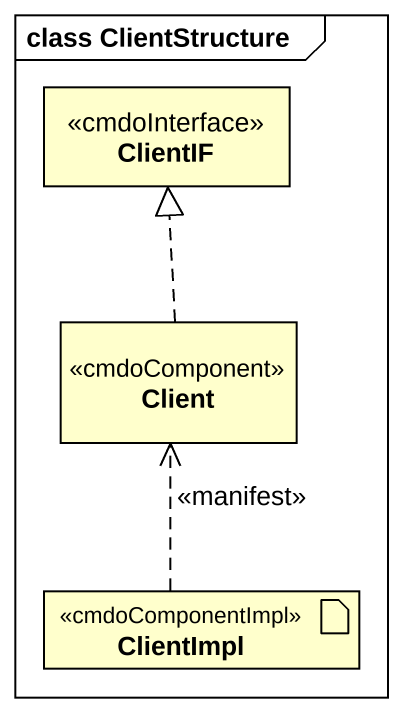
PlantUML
@startuml
mainframe class ClientStructure
allowmixing
hide circle
hide empty members
interface ClientIF <<cmdoInterface>>
class Client <<cmdoComponent>>
artifact ClientImpl <<cmdoComponentImpl>>
Client .up.|> ClientIF
ClientImpl .up.> Client : <<manifest>>
@enduml
